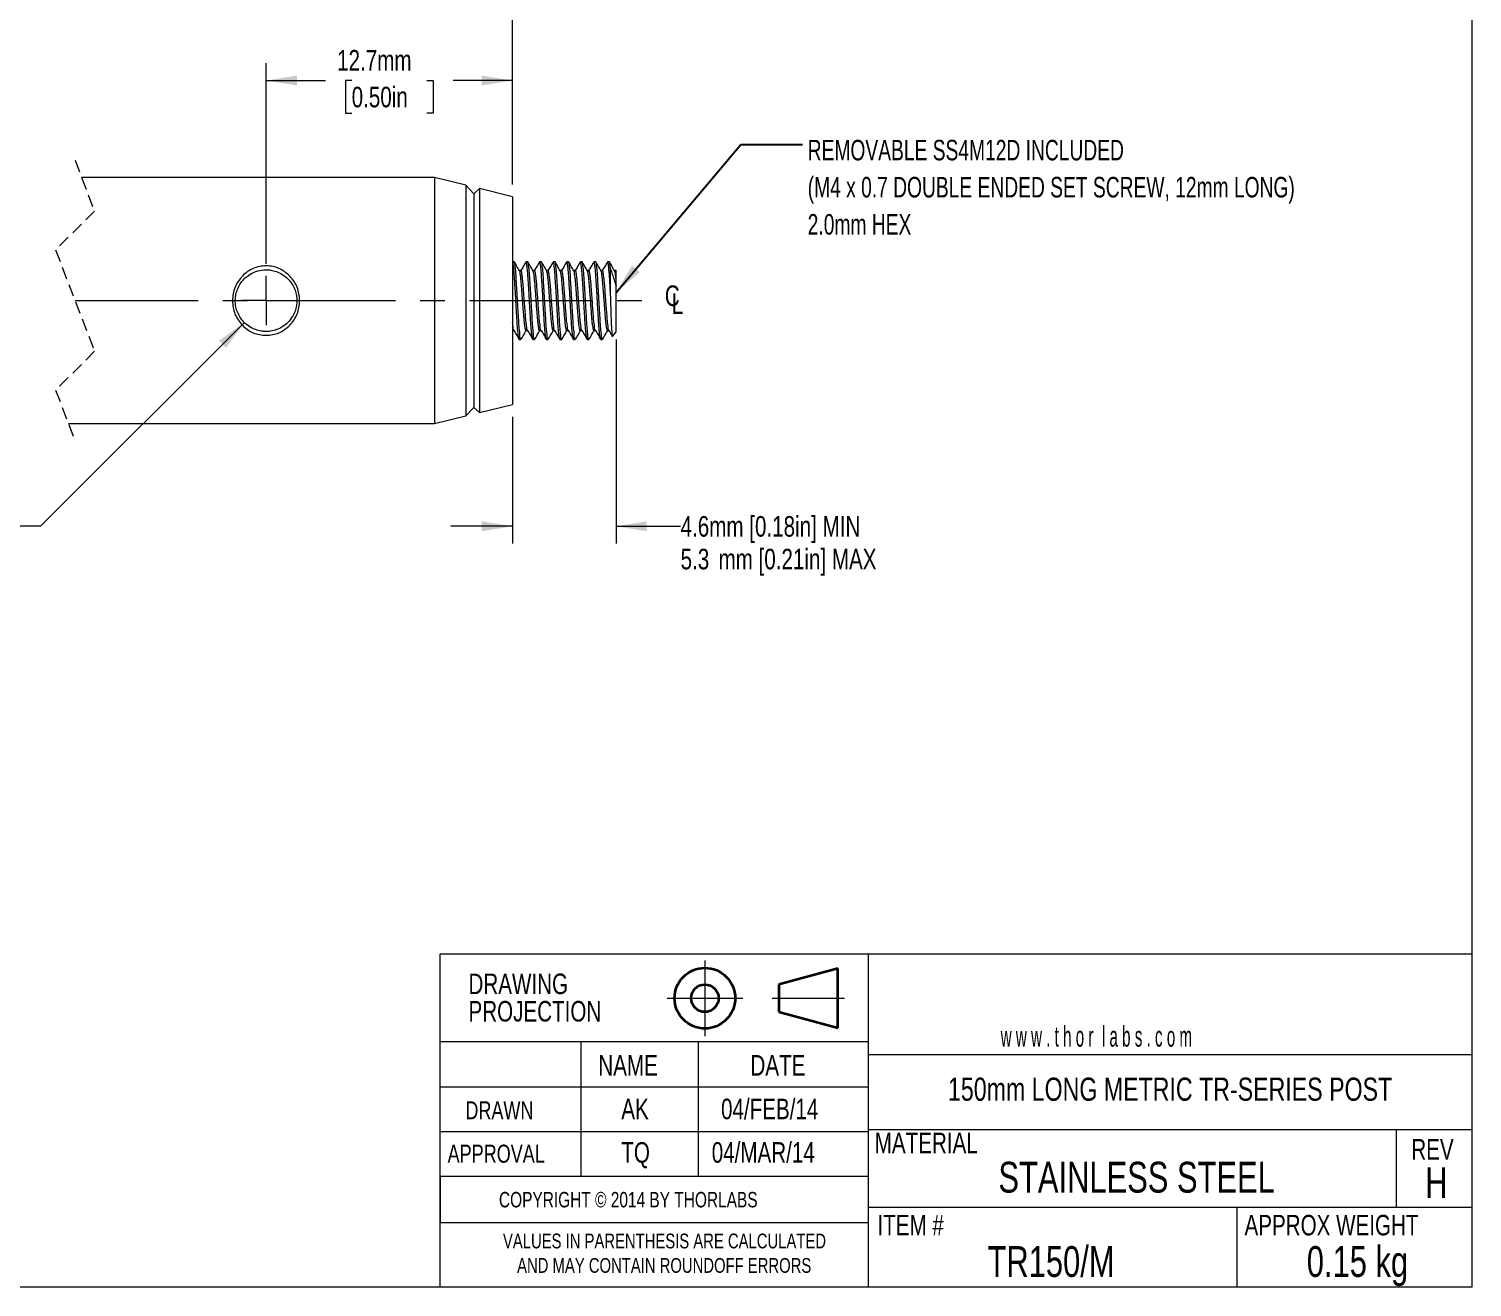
# Model space of a CAD drawing. Header units: millimetres. Extents: x 2 to 278, y 1 to 215.
# Drawn here: x 129.2 to 278, y 0.9 to 130.6 of the extents above; entities that cross this region are included whole.
import ezdxf

# ---------------------------------------------------------------- set-up
doc = ezdxf.new("R2010")
doc.units = ezdxf.units.MM
doc.header["$PDSIZE"] = -1
doc.linetypes.add('CENTERX2', pattern=[20.32, 12.7, -2.54, 2.54, -2.54])
doc.linetypes.add('HIDDEN', pattern=[1.905, 1.27, -0.635])
doc.styles.add('SLDTEXTSTYLE0', font='TXT', dxfattribs={"width": 0.75})
doc.styles.add('SLDTEXTSTYLE1', font='TXT', dxfattribs={"width": 0.5525})
doc.styles.add('SLDTEXTSTYLE2', font='TXT', dxfattribs={"width": 0.6875})
doc.styles.add('SLDTEXTSTYLE3', font='TXT', dxfattribs={"width": 0.7})
doc.dimstyles.new('SLDDIMSTYLE1', dxfattribs={"dimtxt": 2.116667, "dimasz": 3.175, "dimexe": 0, "dimexo": 0.0625, "dimgap": 0.529167, "dimtad": 0, "dimtih": 1, "dimtoh": 1, "dimdec": 1, "dimlfac": 0.5, "dimrnd": 1e-09, "dimzin": 12, "dimdsep": 46, "dimtxsty": 'SLDTEXTSTYLE0', "dimsah": 1, "dimcen": 0, "dimadec": 0, "dimazin": 3, "dimtfac": 1, "dimtdec": 1, "dimtofl": 0, "dimtmove": 0, "dimatfit": 3, "dimfxl": 1, "dimfrac": 2, "dimtolj": 1, "dimtzin": 12, "dimarcsym": 0})
doc.dimstyles.new('SLDDIMSTYLE2', dxfattribs={"dimtxt": 2.116667, "dimasz": 3.175, "dimexe": 0, "dimexo": 0.0625, "dimgap": 0.529167, "dimtad": 0, "dimtih": 1, "dimtoh": 1, "dimdec": 1, "dimlfac": 0.5, "dimrnd": 1e-09, "dimzin": 12, "dimdsep": 46, "dimtxsty": 'SLDTEXTSTYLE0', "dimsah": 1, "dimcen": 0.09, "dimadec": 0, "dimazin": 3, "dimtfac": 1, "dimtdec": 1, "dimtofl": 0, "dimtmove": 0, "dimatfit": 3, "dimfxl": 1, "dimfrac": 2, "dimtolj": 1, "dimtzin": 12, "dimarcsym": 0})
doc.dimstyles.new('SLDDIMSTYLE3', dxfattribs={"dimtxt": 2.116667, "dimasz": 3.175, "dimexe": 0, "dimexo": 0.0625, "dimgap": 0.529167, "dimtad": 0, "dimtih": 1, "dimtoh": 1, "dimdec": 1, "dimlfac": 0.5, "dimrnd": 1e-09, "dimzin": 4, "dimdsep": 46, "dimtxsty": 'SLDTEXTSTYLE0', "dimsah": 1, "dimcen": 0.09, "dimadec": 0, "dimazin": 1, "dimtfac": 1, "dimtdec": 1, "dimtofl": 0, "dimtmove": 0, "dimatfit": 3, "dimfxl": 1, "dimfrac": 2, "dimtolj": 1, "dimtzin": 12, "dimarcsym": 0})
doc.dimstyles.new('SLDDIMSTYLE4', dxfattribs={"dimtxt": 2.116667, "dimasz": 3.175, "dimexe": 0, "dimexo": 0.0625, "dimgap": 0.529167, "dimtad": 0, "dimtih": 1, "dimtoh": 1, "dimdec": 1, "dimlfac": 0.5, "dimrnd": 1e-09, "dimzin": 12, "dimdsep": 46, "dimtxsty": 'SLDTEXTSTYLE0', "dimsah": 1, "dimcen": 0.09, "dimadec": 0, "dimazin": 3, "dimtfac": 1, "dimtdec": 1, "dimtmove": 0, "dimatfit": 0, "dimfxl": 1, "dimfrac": 2, "dimtolj": 1, "dimtzin": 12, "dimarcsym": 0})
doc.dimstyles.new('SLDDIMSTYLE5', dxfattribs={"dimtxt": 0.18, "dimasz": 3.175, "dimexe": 0, "dimexo": 0.0625, "dimgap": 0, "dimtad": 0, "dimtih": 1, "dimtoh": 1, "dimdec": 0, "dimrnd": 1e-09, "dimzin": 0, "dimdsep": 46, "dimtxsty": 'Standard', "dimsah": 1, "dimcen": 0.09, "dimadec": 0, "dimazin": 0, "dimtfac": 3.175, "dimtdec": 0, "dimtofl": 0, "dimtmove": 0, "dimatfit": 3, "dimfxl": 1, "dimfrac": 2, "dimtolj": 1, "dimtzin": 0, "dimarcsym": 0})

# ---------------------------------------------------------------- blocks, each defined once
blk = doc.blocks.new('Third Angle Projection Block')
at = {"color": 7, "linetype": 'CENTERX2', "lineweight": 18}
for p, q in [((101.48, 23.81), (101.48, 14.07)), ((96.6, 18.94), (106.35, 18.94)), ((110.14, 18.94), (119.45, 18.94))]:
    blk.add_line(p, q, dxfattribs=at)
at = {"color": 7, "linetype": 'Continuous', "lineweight": 35}
for p, q in [((118.62, 22.75), (111, 20.71)), ((118.62, 15.13), (118.62, 22.75)), ((111, 20.71), (111, 17.17)), ((111, 17.17), (118.62, 15.13))]:
    blk.add_line(p, q, dxfattribs=at)
for radius in [3.9, 1.77]:
    blk.add_circle((101.48, 18.94), radius, dxfattribs=at)
at = {"color": 7, "linetype": 'Continuous', "lineweight": 0}
blk.add_point((101.48, 18.94), dxfattribs=at)
blk = doc.blocks.new('SW_SYMBOL_MOD_CL')
at = {"color": 0, "linetype": 'Continuous', "lineweight": 0, "char_height": 783, "attachment_point": 5, "style": 'SLDTEXTSTYLE0'}
for s, insert in [('C', (400, 600)), ('L', (600, 300))]:
    blk.add_mtext(s, dxfattribs=dict(at, insert=insert))
blk = doc.blocks.new('_D_2')
at = {"color": 8, "linetype": 'Continuous', "lineweight": 0}
for p, q in [((153.69, 106.36), (153.69, 127.01)), ((179.09, 114.52), (179.09, 127.01)), ((153.69, 125.23), (159.8, 125.23)), ((162.51, 125.23), (161.87, 125.23)), ((161.87, 125.23), (161.87, 121.86)), ((170.27, 125.23), (170.91, 125.23)), ((170.91, 125.23), (170.91, 121.86)), ((179.09, 125.23), (172.98, 125.23)), ((161.87, 121.86), (162.51, 121.86)), ((170.91, 121.86), (170.27, 121.86))]:
    blk.add_line(p, q, dxfattribs=at)
at = {"color": 8, "linetype": 'Continuous', "lineweight": 18}
for points in [[(153.69, 125.23), (156.87, 124.72), (156.87, 125.74)], [(179.09, 125.23), (175.92, 125.74), (175.92, 124.72)]]:
    blk.add_solid(points, dxfattribs=at)
at = {"color": 8, "linetype": 'Continuous', "lineweight": 18, "char_height": 2.117, "attachment_point": 1, "style": 'SLDTEXTSTYLE0'}
for s, insert in [('12.7mm', (161.01, 128.38)), ('0.50in', (162.51, 124.59))]:
    blk.add_mtext(s, dxfattribs=dict(at, insert=insert))
blk = doc.blocks.new('_D_3')
at = {"color": 8, "linetype": 'Continuous', "lineweight": 0}
for p, q in [((87.68, 115.48), (87.68, 145.01)), ((161.45, 144.64), (160.75, 143.23)), ((162.86, 141.82), (161.45, 144.64)), ((179.09, 114.52), (179.09, 145.01)), ((87.68, 143.23), (126.01, 143.23)), ((129.51, 143.23), (128.86, 143.23)), ((128.86, 143.23), (128.86, 139.86)), ((137.26, 143.23), (137.91, 143.23)), ((137.91, 143.23), (137.91, 139.86)), ((160.75, 143.23), (140.76, 143.23)), ((163.57, 143.23), (162.86, 141.82)), ((179.09, 143.23), (163.57, 143.23)), ((128.86, 139.86), (129.51, 139.86)), ((137.91, 139.86), (137.26, 139.86))]:
    blk.add_line(p, q, dxfattribs=at)
at = {"color": 8, "linetype": 'Continuous', "lineweight": 18}
for points in [[(87.68, 143.23), (90.86, 142.72), (90.86, 143.74)], [(179.09, 143.23), (175.92, 143.74), (175.92, 142.72)]]:
    blk.add_solid(points, dxfattribs=at)
at = {"color": 8, "linetype": 'Continuous', "lineweight": 18, "char_height": 2.117, "attachment_point": 1, "style": 'SLDTEXTSTYLE0'}
for s, insert in [('150.0mm', (127.22, 146.38)), ('5.91in', (129.51, 142.59))]:
    blk.add_mtext(s, dxfattribs=dict(at, insert=insert))
blk = doc.blocks.new('_D_4')
at = {"color": 8, "linetype": 'Continuous', "lineweight": 0}
for p, q in [((151.45, 100.31), (130.44, 79.3)), ((130.44, 79.3), (126.63, 79.3))]:
    blk.add_line(p, q, dxfattribs=at)
at = {"color": 8, "linetype": 'Continuous', "lineweight": 18}
blk.add_solid([(151.45, 100.31), (148.84, 98.42), (149.56, 97.7)], dxfattribs=at)
at = {"color": 8, "linetype": 'Continuous', "lineweight": 18, "attachment_point": 1}
for s, insert, char_height, style in [('%%c', (85.07, 80.26), 2.117, 'SLDTEXTSTYLE0'), ('mm [', (92.17, 80.26), 2.117, 'SLDTEXTSTYLE2'), ('%%c', (99.23, 80.26), 2.117, 'SLDTEXTSTYLE0'), ('0.13in] THRU HOLE', (102.43, 80.26), 2.1167, 'SLDTEXTSTYLE0'), ('3.2', (88.26, 80.26), 2.117, 'SLDTEXTSTYLE0'), ('FOR 2mm BALL DRIVER OR HEX KEY', (79.4, 76.9), 2.1167, 'SLDTEXTSTYLE3'), ('TO PROVIDE EXTRA TORQUE WHEN', (80.12, 73.54), 2.1167, 'SLDTEXTSTYLE0'), ('TIGHTENING/REMOVING MOUNTS', (81.34, 70.17), 2.1167, 'SLDTEXTSTYLE0')]:
    blk.add_mtext(s, dxfattribs=dict(at, insert=insert, char_height=char_height, style=style))
blk = doc.blocks.new('_D_5')
at = {"color": 8, "linetype": 'Continuous', "lineweight": 0}
for p, q in [((189.76, 98.53), (189.76, 77.52)), ((179.09, 90.59), (179.09, 77.52)), ((179.09, 79.3), (172.74, 79.3)), ((189.76, 79.3), (196.41, 79.3))]:
    blk.add_line(p, q, dxfattribs=at)
at = {"color": 8, "linetype": 'Continuous', "lineweight": 18}
for points in [[(179.09, 79.3), (175.92, 79.81), (175.92, 78.79)], [(189.76, 79.3), (192.93, 78.79), (192.93, 79.81)]]:
    blk.add_solid(points, dxfattribs=at)
at = {"color": 8, "linetype": 'Continuous', "lineweight": 18, "attachment_point": 1, "style": 'SLDTEXTSTYLE0'}
for s, insert, char_height in [('4.6mm [0.18in] MIN', (196.41, 80.35), 2.1167), ('5.3', (196.41, 76.98), 2.117), ('mm [0.21in] MAX', (200.32, 76.98), 2.1167)]:
    blk.add_mtext(s, dxfattribs=dict(at, insert=insert, char_height=char_height))
blk = doc.blocks.new('SW_CENTERMARKSYMBOL_1')
at = {"color": 0, "linetype": 'Continuous', "lineweight": 18}
for q in [(0, 2.54), (-2.54, 0), (0, -2.54), (2.54, 0)]:
    blk.add_line((0, 0), q, dxfattribs=at)

msp = doc.modelspace()

# ---------------------------------------------------------------- linework, layer by layer
at = {"color": 7, "linetype": 'Continuous', "lineweight": 18}
for p, q in [((277.99, 0.9), (277.99, 214.65)), ((171.06, 115.23), (134.68, 115.23)), ((174.26, 114.44), (171.06, 115.23)), ((171.06, 115.23), (171.06, 89.88)), ((175.09, 113.55), (174.26, 114.44)), ((174.26, 114.44), (174.26, 90.67)), ((175.67, 114.09), (175.09, 113.55)), ((175.09, 113.55), (175.09, 91.55)), ((179.09, 113.25), (175.67, 114.09)), ((175.67, 114.09), (175.67, 91.01)), ((179.09, 113.25), (179.09, 91.86)), ((179.08, 106.55), (179.06, 106.51)), ((179.26, 106.55), (179.09, 106.55)), ((179.96, 105.64), (179.8, 105.64)), ((180.48, 106.55), (180.46, 106.51)), ((180.66, 106.55), (180.48, 106.55)), ((181.36, 105.64), (181.2, 105.64)), ((181.88, 106.55), (181.86, 106.51)), ((182.06, 106.55), (181.88, 106.55)), ((182.76, 105.64), (182.6, 105.64)), ((183.28, 106.55), (183.26, 106.51)), ((183.46, 106.55), (183.28, 106.55)), ((184.16, 105.64), (184, 105.64)), ((184.68, 106.55), (184.66, 106.51)), ((184.86, 106.55), (184.68, 106.55)), ((185.56, 105.64), (185.4, 105.64)), ((186.08, 106.55), (186.06, 106.51)), ((186.26, 106.55), (186.08, 106.55)), ((186.96, 105.64), (186.8, 105.64)), ((187.48, 106.55), (187.46, 106.51)), ((187.66, 106.55), (187.48, 106.55)), ((188.36, 105.64), (188.2, 105.64)), ((188.88, 106.55), (188.86, 106.51)), ((189.06, 106.55), (188.88, 106.55)), ((189.2, 103.16), (189.2, 105.8)), ((189.76, 105.64), (189.6, 105.64)), ((189.76, 104.76), (189.76, 105.64)), ((189.76, 104.09), (189.76, 104.76)), ((189.76, 99.35), (189.76, 104.09)), ((179.08, 99.46), (179.25, 99.46)), ((179.78, 98.55), (179.96, 98.55)), ((180.48, 99.46), (180.65, 99.46)), ((181.18, 98.55), (181.36, 98.55)), ((181.88, 99.46), (182.05, 99.46)), ((182.58, 98.55), (182.76, 98.55)), ((183.28, 99.46), (183.45, 99.46)), ((183.98, 98.55), (184.16, 98.55)), ((184.68, 99.46), (184.85, 99.46)), ((185.38, 98.55), (185.56, 98.55)), ((186.08, 99.46), (186.25, 99.46)), ((186.78, 98.55), (186.96, 98.55)), ((187.48, 99.46), (187.65, 99.46)), ((188.18, 98.55), (188.36, 98.55)), ((188.88, 99.46), (189.05, 99.46)), ((189.43, 98.89), (189.76, 99.35)), ((174.26, 90.67), (175.09, 91.55)), ((175.09, 91.55), (175.67, 91.01)), ((175.67, 91.01), (179.09, 91.86)), ((133.32, 89.88), (171.06, 89.88)), ((171.06, 89.88), (174.26, 90.67)), ((277.99, 35.24), (277.99, 50.03)), ((171.63, 7.56), (171.63, 35.24)), ((171.63, 35.24), (215.74, 35.24)), ((215.74, 35.24), (215.74, 0.9)), ((215.74, 35.24), (277.99, 35.24)), ((171.63, 12.3), (171.63, 26.17)), ((171.63, 0.9), (171.63, 26.17)), ((215.74, 26.17), (171.63, 26.17)), ((186.13, 26.17), (186.13, 12.3)), ((198.21, 26.17), (198.21, 12.3)), ((215.74, 24.89), (277.99, 24.89)), ((215.74, 21.49), (171.63, 21.49)), ((215.74, 16.92), (171.63, 16.92)), ((215.74, 17.16), (277.99, 17.16)), ((270.17, 17.16), (270.17, 9.14)), ((215.74, 12.3), (171.63, 12.3)), ((171.63, 12.3), (171.63, 7.56)), ((215.74, 9.14), (277.99, 9.14)), ((253.75, 9.14), (253.75, 0.9)), ((171.63, 7.56), (215.74, 7.56)), ((277.99, 0.9), (1.58, 0.9))]:
    msp.add_line(p, q, dxfattribs=at)
at = {"color": 7, "linetype": 'HIDDEN', "lineweight": 18}
for p, q in [((134, 117.01), (136, 111.78)), ((136, 111.78), (132, 107.78)), ((132, 107.78), (136, 97.33)), ((136, 97.33), (132, 93.33)), ((132, 93.33), (134, 88.1))]:
    msp.add_line(p, q, dxfattribs=at)
at = {"color": 8, "linetype": 'CENTERX2', "lineweight": 18}
msp.add_line((134, 102.55), (193.43, 102.55), dxfattribs=at)
at = {"color": 7, "linetype": 'Continuous', "lineweight": 18}
for points, knots in [([(157.08, 103.26), (157.11, 103.03), (157.17, 102.55), (157.1, 101.85), (156.91, 101.17), (156.59, 100.56), (156.15, 100.01), (155.62, 99.55), (155.02, 99.22), (154.37, 99.02), (153.69, 98.96), (153.01, 99.02), (152.36, 99.22), (151.76, 99.55), (151.23, 100.01), (150.79, 100.56), (150.46, 101.17), (150.27, 101.85), (150.21, 102.55), (150.27, 103.26), (150.47, 103.93), (150.79, 104.55), (151.23, 105.09), (151.76, 105.55), (152.36, 105.89), (153.01, 106.08), (153.69, 106.15), (154.37, 106.09), (155.02, 105.89), (155.62, 105.55), (156.15, 105.09), (156.59, 104.55), (156.92, 103.93), (157.03, 103.49), (157.08, 103.26)], [0, 0, 0, 0, 0.032305, 0.064685, 0.095764, 0.126709, 0.158732, 0.190655, 0.220982, 0.251082, 0.28229, 0.313482, 0.343599, 0.373982, 0.406, 0.437987, 0.468913, 0.499997, 0.532408, 0.564754, 0.595796, 0.626706, 0.658706, 0.690672, 0.721038, 0.751167, 0.782389, 0.81354, 0.843634, 0.874016, 0.906057, 0.93807, 0.968978, 1, 1, 1, 1]), ([(156.82, 102.04), (156.84, 102.21), (156.88, 102.55), (156.83, 103.09), (156.69, 103.66), (156.4, 104.26), (155.95, 104.82), (155.39, 105.27), (154.77, 105.56), (154.29, 105.68), (153.98, 105.72), (153.83, 105.73), (153.7, 105.73), (153.57, 105.73), (153.21, 105.71), (152.68, 105.59), (151.99, 105.27), (151.43, 104.82), (150.98, 104.26), (150.69, 103.66), (150.55, 103.09), (150.5, 102.55), (150.54, 102.02), (150.69, 101.45), (150.98, 100.85), (151.43, 100.28), (151.99, 99.84), (152.6, 99.55), (153.16, 99.41), (153.69, 99.36), (154.22, 99.41), (154.78, 99.55), (155.39, 99.84), (155.95, 100.28), (156.4, 100.85), (156.69, 101.44), (156.78, 101.85), (156.82, 102.04)], [0, 0, 0, 0, 0.02569, 0.0514, 0.080794, 0.113868, 0.150617, 0.188029, 0.221333, 0.253738, 0.261383, 0.268671, 0.275604, 0.281516, 0.287669, 0.329866, 0.363166, 0.400557, 0.437373, 0.470479, 0.499873, 0.52555, 0.551271, 0.580698, 0.613825, 0.650648, 0.688049, 0.721359, 0.750571, 0.775682, 0.800735, 0.829902, 0.863178, 0.900557, 0.937429, 0.970579, 1, 1, 1, 1]), ([(179.78, 98.55), (179.77, 98.56), (179.74, 98.6), (179.73, 98.71), (179.68, 98.92), (179.65, 99.27), (179.6, 99.77), (179.56, 100.36), (179.53, 100.91), (179.5, 101.44), (179.47, 101.95), (179.43, 102.58), (179.4, 103.2), (179.37, 103.72), (179.34, 104.11), (179.32, 104.44), (179.3, 104.77), (179.28, 105.08), (179.26, 105.4), (179.23, 105.7), (179.2, 106), (179.16, 106.25), (179.15, 106.44), (179.1, 106.53), (179.08, 106.55)], [0, 0, 0, 0, 0.005468, 0.018546, 0.039271, 0.086319, 0.149728, 0.224597, 0.307811, 0.356095, 0.420148, 0.500056, 0.589281, 0.653042, 0.692301, 0.734963, 0.775516, 0.818461, 0.850385, 0.894374, 0.931404, 0.960842, 0.991013, 1, 1, 1, 1]), ([(179.96, 98.58), (179.94, 98.6), (179.84, 98.7), (179.87, 99.12), (179.76, 99.73), (179.73, 100.59), (179.66, 101.6), (179.6, 102.72), (179.53, 103.86), (179.47, 104.85), (179.41, 105.78), (179.35, 106.09), (179.3, 106.61), (179.26, 106.54), (179.26, 106.53)], [0, 0, 0, 0, 0.007372, 0.054716, 0.138147, 0.246672, 0.374129, 0.515976, 0.66628, 0.795935, 0.902878, 0.970068, 0.997567, 1, 1, 1, 1]), ([(179.81, 105.62), (179.72, 105.77), (179.54, 106.08), (179.37, 106.38), (179.28, 106.54)], [0, 0, 0, 0, 0.499749, 1, 1, 1, 1]), ([(180.48, 99.48), (180.48, 99.48), (180.42, 99.46), (180.42, 99.71), (180.34, 99.93), (180.31, 100.38), (180.26, 100.88), (180.21, 101.48), (180.16, 102.14), (180.11, 102.82), (180.06, 103.49), (180.02, 104.1), (179.97, 104.63), (179.94, 105.08), (179.85, 105.37), (179.87, 105.59), (179.81, 105.61), (179.81, 105.61)], [0, 0, 0, 0, 0.003263, 0.027351, 0.075397, 0.144872, 0.229826, 0.325866, 0.434088, 0.547488, 0.657493, 0.756358, 0.843642, 0.916985, 0.969931, 0.999085, 1, 1, 1, 1]), ([(180.46, 106.53), (180.37, 106.38), (180.2, 106.08), (180.03, 105.79), (179.95, 105.64)], [0, 0, 0, 0, 0.513674, 1, 1, 1, 1]), ([(180.63, 99.51), (180.63, 99.51), (180.54, 99.58), (180.57, 99.91), (180.46, 100.36), (180.43, 101.04), (180.36, 101.81), (180.3, 102.66), (180.24, 103.49), (180.18, 104.26), (180.13, 104.85), (180.05, 105.34), (180.03, 105.5), (179.97, 105.66), (179.96, 105.64), (179.96, 105.64)], [0, 0, 0, 0, 0.003242, 0.051158, 0.13505, 0.243985, 0.371869, 0.51419, 0.654306, 0.776984, 0.880942, 0.956436, 0.987873, 0.99992, 1, 1, 1, 1]), ([(181.18, 98.55), (181.17, 98.56), (181.14, 98.6), (181.13, 98.71), (181.08, 98.92), (181.05, 99.27), (181, 99.77), (180.96, 100.36), (180.93, 100.91), (180.9, 101.44), (180.87, 101.95), (180.83, 102.58), (180.8, 103.2), (180.77, 103.72), (180.74, 104.11), (180.72, 104.44), (180.7, 104.77), (180.68, 105.08), (180.66, 105.4), (180.63, 105.7), (180.6, 106), (180.56, 106.25), (180.55, 106.44), (180.5, 106.53), (180.48, 106.55)], [0, 0, 0, 0, 0.005466, 0.018545, 0.039271, 0.086318, 0.149727, 0.224596, 0.307811, 0.356094, 0.420147, 0.500055, 0.589281, 0.653042, 0.6923, 0.734963, 0.775515, 0.818461, 0.850385, 0.894373, 0.931404, 0.960842, 0.991013, 1, 1, 1, 1]), ([(181.36, 98.58), (181.34, 98.6), (181.24, 98.7), (181.27, 99.12), (181.16, 99.73), (181.13, 100.59), (181.06, 101.6), (181, 102.72), (180.93, 103.86), (180.87, 104.85), (180.81, 105.78), (180.75, 106.09), (180.7, 106.61), (180.66, 106.54), (180.66, 106.53)], [0, 0, 0, 0, 0.007372, 0.054716, 0.138147, 0.246672, 0.37413, 0.515977, 0.666281, 0.795935, 0.902878, 0.970068, 0.997567, 1, 1, 1, 1]), ([(181.21, 105.62), (181.12, 105.77), (180.94, 106.08), (180.77, 106.38), (180.68, 106.54)], [0, 0, 0, 0, 0.499752, 1, 1, 1, 1]), ([(181.88, 99.48), (181.87, 99.48), (181.81, 99.51), (181.81, 99.74), (181.73, 100.03), (181.7, 100.48), (181.65, 101.01), (181.6, 101.62), (181.55, 102.29), (181.5, 102.97), (181.45, 103.63), (181.41, 104.22), (181.36, 104.74), (181.31, 105.15), (181.27, 105.44), (181.22, 105.57), (181.21, 105.61)], [0, 0, 0, 0, 0.005561, 0.034973, 0.088189, 0.161777, 0.249255, 0.34836, 0.45856, 0.572079, 0.680338, 0.776367, 0.861308, 0.930686, 0.978569, 1, 1, 1, 1]), ([(181.86, 106.53), (181.77, 106.38), (181.6, 106.08), (181.43, 105.79), (181.35, 105.64)], [0, 0, 0, 0, 0.513665, 1, 1, 1, 1]), ([(182.03, 99.51), (182.03, 99.51), (181.94, 99.58), (181.97, 99.91), (181.86, 100.36), (181.83, 101.04), (181.76, 101.82), (181.7, 102.66), (181.64, 103.5), (181.58, 104.25), (181.53, 104.87), (181.46, 105.3), (181.43, 105.55), (181.37, 105.62), (181.36, 105.64)], [0, 0, 0, 0, 0.003243, 0.051166, 0.135069, 0.24402, 0.371922, 0.514263, 0.6544, 0.777095, 0.881067, 0.956573, 0.988014, 1, 1, 1, 1]), ([(182.58, 98.55), (182.57, 98.56), (182.54, 98.6), (182.53, 98.71), (182.48, 98.92), (182.45, 99.27), (182.4, 99.77), (182.36, 100.36), (182.33, 100.91), (182.3, 101.44), (182.27, 101.95), (182.23, 102.58), (182.2, 103.2), (182.17, 103.72), (182.14, 104.11), (182.12, 104.44), (182.1, 104.77), (182.08, 105.08), (182.06, 105.4), (182.03, 105.7), (182, 106), (181.96, 106.25), (181.95, 106.44), (181.9, 106.53), (181.88, 106.55)], [0, 0, 0, 0, 0.005468, 0.018546, 0.039271, 0.086319, 0.149728, 0.224596, 0.307811, 0.356094, 0.420147, 0.500056, 0.589281, 0.653041, 0.6923, 0.734962, 0.775515, 0.81846, 0.850384, 0.894373, 0.931403, 0.960841, 0.991012, 1, 1, 1, 1]), ([(182.76, 98.58), (182.74, 98.6), (182.64, 98.7), (182.67, 99.12), (182.56, 99.73), (182.53, 100.59), (182.46, 101.6), (182.4, 102.72), (182.33, 103.86), (182.27, 104.85), (182.21, 105.78), (182.15, 106.09), (182.1, 106.61), (182.06, 106.54), (182.06, 106.53)], [0, 0, 0, 0, 0.007373, 0.054717, 0.138148, 0.246673, 0.37413, 0.515977, 0.666281, 0.795935, 0.902878, 0.970068, 0.997567, 1, 1, 1, 1]), ([(182.61, 105.62), (182.52, 105.77), (182.34, 106.08), (182.17, 106.38), (182.08, 106.54)], [0, 0, 0, 0, 0.499749, 1, 1, 1, 1]), ([(183.26, 106.53), (183.17, 106.38), (183, 106.08), (182.83, 105.79), (182.75, 105.64)], [0, 0, 0, 0, 0.513671, 1, 1, 1, 1]), ([(183.43, 99.51), (183.43, 99.51), (183.34, 99.58), (183.37, 99.91), (183.26, 100.36), (183.23, 101.04), (183.16, 101.81), (183.1, 102.66), (183.04, 103.49), (182.98, 104.26), (182.93, 104.85), (182.85, 105.34), (182.83, 105.5), (182.77, 105.66), (182.76, 105.64), (182.76, 105.64)], [0, 0, 0, 0, 0.00324, 0.051158, 0.135051, 0.24399, 0.371878, 0.514202, 0.654322, 0.777004, 0.880964, 0.956461, 0.987899, 0.999946, 1, 1, 1, 1]), ([(183.98, 98.55), (183.97, 98.56), (183.94, 98.6), (183.93, 98.71), (183.88, 98.92), (183.85, 99.27), (183.8, 99.77), (183.76, 100.36), (183.73, 100.91), (183.7, 101.44), (183.67, 101.95), (183.63, 102.58), (183.6, 103.2), (183.57, 103.72), (183.54, 104.11), (183.52, 104.44), (183.5, 104.77), (183.48, 105.08), (183.46, 105.4), (183.43, 105.7), (183.4, 106), (183.36, 106.25), (183.35, 106.44), (183.3, 106.53), (183.28, 106.55)], [0, 0, 0, 0, 0.0054664, 0.0185451, 0.0392707, 0.086318, 0.1497272, 0.2245958, 0.3078105, 0.356094, 0.4201472, 0.5000555, 0.5892805, 0.6530416, 0.6923005, 0.7349626, 0.7755153, 0.8184607, 0.8503846, 0.8943733, 0.9314037, 0.9608416, 0.9910129, 1, 1, 1, 1]), ([(184.16, 98.58), (184.14, 98.6), (184.04, 98.7), (184.07, 99.12), (183.96, 99.73), (183.93, 100.59), (183.86, 101.6), (183.8, 102.72), (183.73, 103.86), (183.67, 104.85), (183.61, 105.78), (183.55, 106.09), (183.5, 106.61), (183.46, 106.54), (183.46, 106.53)], [0, 0, 0, 0, 0.007372, 0.054716, 0.138147, 0.246672, 0.37413, 0.515977, 0.666281, 0.795935, 0.902878, 0.970068, 0.997567, 1, 1, 1, 1]), ([(184.01, 105.62), (183.92, 105.77), (183.74, 106.08), (183.57, 106.38), (183.48, 106.54)], [0, 0, 0, 0, 0.499752, 1, 1, 1, 1]), ([(184.66, 106.53), (184.57, 106.38), (184.4, 106.08), (184.23, 105.79), (184.15, 105.64)], [0, 0, 0, 0, 0.5136667, 1, 1, 1, 1]), ([(184.83, 99.51), (184.83, 99.51), (184.74, 99.58), (184.77, 99.91), (184.66, 100.36), (184.63, 101.04), (184.56, 101.81), (184.5, 102.66), (184.44, 103.49), (184.38, 104.26), (184.33, 104.85), (184.25, 105.34), (184.23, 105.5), (184.17, 105.66), (184.16, 105.64), (184.16, 105.64)], [0, 0, 0, 0, 0.003242, 0.051159, 0.135053, 0.243991, 0.371878, 0.514202, 0.654321, 0.777002, 0.880962, 0.956458, 0.987896, 0.999944, 1, 1, 1, 1]), ([(185.38, 98.55), (185.37, 98.56), (185.34, 98.6), (185.33, 98.71), (185.28, 98.92), (185.25, 99.27), (185.2, 99.77), (185.16, 100.36), (185.13, 100.91), (185.1, 101.44), (185.07, 101.95), (185.03, 102.58), (185, 103.2), (184.97, 103.72), (184.94, 104.11), (184.92, 104.44), (184.9, 104.77), (184.88, 105.08), (184.86, 105.4), (184.83, 105.7), (184.8, 106), (184.76, 106.25), (184.75, 106.44), (184.7, 106.53), (184.68, 106.55)], [0, 0, 0, 0, 0.005466, 0.018545, 0.039271, 0.086318, 0.149727, 0.224596, 0.30781, 0.356094, 0.420147, 0.500055, 0.58928, 0.653041, 0.6923, 0.734962, 0.775515, 0.81846, 0.850384, 0.894373, 0.931403, 0.960841, 0.991012, 1, 1, 1, 1]), ([(185.56, 98.58), (185.54, 98.6), (185.44, 98.7), (185.47, 99.12), (185.36, 99.73), (185.33, 100.59), (185.26, 101.6), (185.2, 102.72), (185.13, 103.86), (185.07, 104.85), (185.01, 105.78), (184.95, 106.09), (184.9, 106.61), (184.86, 106.54), (184.86, 106.53)], [0, 0, 0, 0, 0.007373, 0.054717, 0.138149, 0.246673, 0.37413, 0.515977, 0.666281, 0.795935, 0.902878, 0.970068, 0.997567, 1, 1, 1, 1]), ([(185.41, 105.62), (185.32, 105.77), (185.14, 106.08), (184.97, 106.38), (184.88, 106.54)], [0, 0, 0, 0, 0.499756, 1, 1, 1, 1]), ([(186.06, 106.53), (185.97, 106.38), (185.8, 106.08), (185.63, 105.79), (185.55, 105.64)], [0, 0, 0, 0, 0.513665, 1, 1, 1, 1]), ([(186.23, 99.51), (186.23, 99.51), (186.14, 99.58), (186.17, 99.91), (186.06, 100.36), (186.03, 101.04), (185.96, 101.82), (185.9, 102.66), (185.84, 103.5), (185.78, 104.25), (185.73, 104.87), (185.66, 105.3), (185.63, 105.55), (185.57, 105.62), (185.56, 105.64)], [0, 0, 0, 0, 0.003243, 0.051165, 0.135068, 0.24402, 0.371921, 0.514262, 0.654398, 0.777093, 0.881065, 0.95657, 0.988012, 1, 1, 1, 1]), ([(186.78, 98.55), (186.77, 98.56), (186.74, 98.6), (186.73, 98.71), (186.68, 98.92), (186.65, 99.27), (186.6, 99.77), (186.56, 100.36), (186.53, 100.91), (186.5, 101.44), (186.47, 101.95), (186.43, 102.58), (186.4, 103.2), (186.37, 103.72), (186.34, 104.11), (186.32, 104.44), (186.3, 104.77), (186.28, 105.08), (186.26, 105.4), (186.23, 105.7), (186.2, 106), (186.16, 106.25), (186.15, 106.44), (186.1, 106.53), (186.08, 106.55)], [0, 0, 0, 0, 0.005466, 0.018545, 0.039271, 0.086318, 0.149727, 0.224596, 0.307811, 0.356094, 0.420147, 0.500056, 0.589281, 0.653042, 0.692301, 0.734963, 0.775515, 0.818461, 0.850385, 0.894374, 0.931404, 0.960842, 0.991013, 1, 1, 1, 1]), ([(186.96, 98.58), (186.94, 98.6), (186.84, 98.7), (186.87, 99.12), (186.76, 99.73), (186.73, 100.59), (186.66, 101.6), (186.6, 102.72), (186.53, 103.86), (186.47, 104.85), (186.41, 105.78), (186.35, 106.09), (186.3, 106.61), (186.26, 106.54), (186.26, 106.53)], [0, 0, 0, 0, 0.007372, 0.054716, 0.138148, 0.246672, 0.37413, 0.515977, 0.666281, 0.795936, 0.902878, 0.970069, 0.997568, 1, 1, 1, 1]), ([(186.81, 105.62), (186.72, 105.77), (186.54, 106.08), (186.37, 106.38), (186.28, 106.54)], [0, 0, 0, 0, 0.499749, 1, 1, 1, 1]), ([(187.48, 99.48), (187.47, 99.48), (187.41, 99.49), (187.42, 99.72), (187.34, 99.98), (187.3, 100.43), (187.25, 100.95), (187.21, 101.55), (187.16, 102.21), (187.11, 102.9), (187.06, 103.56), (187.01, 104.16), (186.97, 104.69), (186.92, 105.11), (186.88, 105.42), (186.83, 105.57), (186.81, 105.62)], [0, 0, 0, 0, 0.004169, 0.03081, 0.081347, 0.152802, 0.238961, 0.336382, 0.445525, 0.558947, 0.668064, 0.765444, 0.851569, 0.922968, 0.973434, 1, 1, 1, 1]), ([(187.46, 106.53), (187.37, 106.38), (187.2, 106.08), (187.03, 105.79), (186.95, 105.64)], [0, 0, 0, 0, 0.513674, 1, 1, 1, 1]), ([(187.63, 99.51), (187.63, 99.51), (187.54, 99.58), (187.57, 99.91), (187.46, 100.36), (187.43, 101.04), (187.36, 101.81), (187.3, 102.66), (187.24, 103.49), (187.18, 104.26), (187.13, 104.85), (187.05, 105.34), (187.03, 105.5), (186.97, 105.66), (186.96, 105.64), (186.96, 105.64)], [0, 0, 0, 0, 0.003242, 0.051158, 0.13505, 0.243987, 0.371871, 0.514192, 0.654309, 0.776988, 0.880946, 0.95644, 0.987878, 0.999924, 1, 1, 1, 1]), ([(188.18, 98.55), (188.17, 98.56), (188.14, 98.6), (188.13, 98.71), (188.08, 98.92), (188.05, 99.27), (188, 99.77), (187.96, 100.36), (187.93, 100.91), (187.9, 101.44), (187.87, 101.95), (187.83, 102.58), (187.8, 103.2), (187.77, 103.72), (187.74, 104.11), (187.72, 104.44), (187.7, 104.77), (187.68, 105.08), (187.66, 105.4), (187.63, 105.7), (187.6, 106), (187.56, 106.25), (187.55, 106.44), (187.5, 106.53), (187.48, 106.55)], [0, 0, 0, 0, 0.005466, 0.018545, 0.039271, 0.086318, 0.149727, 0.224596, 0.307811, 0.356094, 0.420147, 0.500055, 0.589281, 0.653042, 0.6923, 0.734963, 0.775515, 0.818461, 0.850385, 0.894373, 0.931404, 0.960842, 0.991013, 1, 1, 1, 1]), ([(188.36, 98.58), (188.34, 98.6), (188.24, 98.7), (188.27, 99.12), (188.16, 99.73), (188.13, 100.59), (188.06, 101.6), (188, 102.72), (187.93, 103.86), (187.87, 104.85), (187.81, 105.78), (187.75, 106.09), (187.7, 106.61), (187.66, 106.54), (187.66, 106.53)], [0, 0, 0, 0, 0.007372, 0.054716, 0.138147, 0.246672, 0.374129, 0.515977, 0.666281, 0.795935, 0.902878, 0.970068, 0.997567, 1, 1, 1, 1]), ([(188.21, 105.62), (188.12, 105.77), (187.94, 106.08), (187.77, 106.38), (187.68, 106.54)], [0, 0, 0, 0, 0.499752, 1, 1, 1, 1]), ([(188.86, 106.53), (188.77, 106.38), (188.6, 106.08), (188.43, 105.79), (188.35, 105.64)], [0, 0, 0, 0, 0.513667, 1, 1, 1, 1]), ([(189.03, 99.51), (189.03, 99.51), (188.94, 99.58), (188.97, 99.91), (188.86, 100.36), (188.83, 101.04), (188.76, 101.81), (188.7, 102.66), (188.64, 103.49), (188.58, 104.26), (188.53, 104.85), (188.45, 105.34), (188.43, 105.5), (188.37, 105.66), (188.36, 105.64), (188.36, 105.64)], [0, 0, 0, 0, 0.003242, 0.051161, 0.135057, 0.243999, 0.371889, 0.514218, 0.654342, 0.777026, 0.880989, 0.956488, 0.987927, 0.999975, 1, 1, 1, 1]), ([(189.2, 103.16), (189.18, 103.4), (189.16, 103.85), (189.12, 104.44), (189.1, 104.9), (189.07, 105.26), (189.04, 105.57), (189.02, 105.85), (188.99, 106.1), (188.96, 106.31), (188.95, 106.46), (188.9, 106.54), (188.88, 106.55)], [0, 0, 0, 0, 0.21764, 0.389642, 0.5173962, 0.6228418, 0.7078074, 0.7942785, 0.8666552, 0.9239318, 0.9817677, 1, 1, 1, 1]), ([(189.2, 105.8), (189.18, 105.92), (189.15, 106.1), (189.1, 106.61), (189.06, 106.54), (189.06, 106.53)], [0, 0, 0, 0, 0.691814, 0.974948, 1, 1, 1, 1]), ([(189.61, 105.62), (189.52, 105.77), (189.34, 106.08), (189.17, 106.38), (189.08, 106.54)], [0, 0, 0, 0, 0.499749, 1, 1, 1, 1]), ([(189.2, 105.8), (189.26, 105.63), (189.38, 105.27), (189.56, 104.69), (189.69, 104.29), (189.76, 104.09)], [0, 0, 0, 0, 0.2988585, 0.6398565, 1, 1, 1, 1]), ([(183.28, 99.47), (183.27, 99.48), (183.21, 99.56), (183.19, 99.78), (183.13, 100.12), (183.08, 100.59), (183.04, 101.14), (182.99, 101.77), (182.94, 102.44), (182.89, 103.12), (182.84, 103.77), (182.8, 104.35), (182.75, 104.84), (182.7, 105.23), (182.67, 105.48), (182.62, 105.58), (182.61, 105.61)], [0, 0, 0, 0, 0.010707, 0.0455, 0.1037, 0.18105, 0.270828, 0.373021, 0.484765, 0.597925, 0.704021, 0.797407, 0.879583, 0.944662, 0.987323, 1, 1, 1, 1]), ([(184.68, 99.47), (184.68, 99.47), (184.66, 99.44), (184.61, 99.65), (184.57, 99.81), (184.52, 100.23), (184.47, 100.7), (184.43, 101.28), (184.38, 101.91), (184.33, 102.59), (184.28, 103.27), (184.23, 103.9), (184.19, 104.46), (184.15, 104.94), (184.08, 105.29), (184.07, 105.52), (184.02, 105.59), (184.01, 105.6)], [0, 0, 0, 0, 0.001253, 0.017664, 0.057767, 0.120624, 0.201244, 0.293319, 0.398117, 0.51079, 0.622955, 0.726353, 0.817137, 0.896027, 0.956419, 0.993701, 1, 1, 1, 1]), ([(186.08, 99.48), (186.08, 99.47), (186.03, 99.45), (186.02, 99.69), (185.95, 99.89), (185.91, 100.33), (185.86, 100.82), (185.82, 101.41), (185.77, 102.06), (185.72, 102.74), (185.67, 103.41), (185.62, 104.03), (185.58, 104.57), (185.54, 105.03), (185.46, 105.35), (185.47, 105.56), (185.41, 105.61), (185.41, 105.61)], [0, 0, 0, 0, 0.002713, 0.024133, 0.069502, 0.136793, 0.220359, 0.31498, 0.422113, 0.535358, 0.646181, 0.746635, 0.835058, 0.910359, 0.965874, 0.997776, 1, 1, 1, 1]), ([(188.88, 99.47), (188.87, 99.48), (188.81, 99.54), (188.8, 99.76), (188.73, 100.07), (188.69, 100.53), (188.64, 101.07), (188.6, 101.69), (188.55, 102.36), (188.5, 103.05), (188.45, 103.7), (188.4, 104.28), (188.36, 104.79), (188.3, 105.19), (188.27, 105.46), (188.22, 105.58), (188.21, 105.61)], [0, 0, 0, 0, 0.007636, 0.039672, 0.095359, 0.17085, 0.259468, 0.360149, 0.471198, 0.584646, 0.691945, 0.786703, 0.870384, 0.937738, 0.983117, 1, 1, 1, 1]), ([(189.76, 104.76), (189.75, 104.81), (189.73, 105), (189.69, 105.26), (189.67, 105.5), (189.62, 105.59), (189.61, 105.6)], [0, 0, 0, 0, 0.194009, 0.645499, 0.93331, 1, 1, 1, 1]), ([(189.41, 98.9), (189.4, 98.89), (189.36, 98.77), (189.35, 99.49), (189.31, 99.76), (189.29, 100.38), (189.26, 101.11), (189.23, 102.05), (189.21, 102.81), (189.2, 103.16)], [0, 0, 0, 0, 0.009276, 0.081137, 0.243531, 0.351418, 0.477511, 0.759078, 1, 1, 1, 1]), ([(179.23, 99.51), (179.23, 99.51), (179.14, 99.58), (179.17, 99.89), (179.12, 100.14), (179.09, 100.29)], [0, 0, 0, 0, 0.025083, 0.395775, 1, 1, 1, 1]), ([(179.23, 99.48), (179.32, 99.33), (179.5, 99.03), (179.68, 98.72), (179.76, 98.57)], [0, 0, 0, 0, 0.499751, 1, 1, 1, 1]), ([(179.98, 98.57), (180.07, 98.72), (180.24, 99.02), (180.41, 99.32), (180.5, 99.46)], [0, 0, 0, 0, 0.512574, 1, 1, 1, 1]), ([(180.63, 99.48), (180.72, 99.33), (180.9, 99.03), (181.08, 98.72), (181.16, 98.57)], [0, 0, 0, 0, 0.499751, 1, 1, 1, 1]), ([(181.38, 98.57), (181.47, 98.72), (181.64, 99.02), (181.81, 99.32), (181.9, 99.46)], [0, 0, 0, 0, 0.512566, 1, 1, 1, 1]), ([(182.03, 99.48), (182.12, 99.33), (182.3, 99.03), (182.48, 98.72), (182.56, 98.57)], [0, 0, 0, 0, 0.499751, 1, 1, 1, 1]), ([(182.78, 98.57), (182.87, 98.72), (183.04, 99.02), (183.21, 99.32), (183.3, 99.46)], [0, 0, 0, 0, 0.512572, 1, 1, 1, 1]), ([(183.43, 99.48), (183.52, 99.33), (183.7, 99.03), (183.88, 98.72), (183.96, 98.57)], [0, 0, 0, 0, 0.499751, 1, 1, 1, 1]), ([(184.18, 98.57), (184.27, 98.72), (184.44, 99.02), (184.61, 99.32), (184.7, 99.46)], [0, 0, 0, 0, 0.512574, 1, 1, 1, 1]), ([(184.83, 99.48), (184.92, 99.33), (185.1, 99.03), (185.28, 98.72), (185.36, 98.57)], [0, 0, 0, 0, 0.499751, 1, 1, 1, 1]), ([(185.58, 98.57), (185.67, 98.72), (185.84, 99.02), (186.01, 99.32), (186.1, 99.46)], [0, 0, 0, 0, 0.512574, 1, 1, 1, 1]), ([(186.23, 99.48), (186.32, 99.33), (186.5, 99.03), (186.68, 98.72), (186.76, 98.57)], [0, 0, 0, 0, 0.499751, 1, 1, 1, 1]), ([(186.98, 98.57), (187.07, 98.72), (187.24, 99.02), (187.41, 99.32), (187.5, 99.46)], [0, 0, 0, 0, 0.512573, 1, 1, 1, 1]), ([(187.63, 99.48), (187.72, 99.33), (187.9, 99.03), (188.08, 98.72), (188.16, 98.57)], [0, 0, 0, 0, 0.499751, 1, 1, 1, 1]), ([(188.38, 98.57), (188.47, 98.72), (188.64, 99.03), (188.82, 99.33), (188.91, 99.48)], [0, 0, 0, 0, 0.500244, 1, 1, 1, 1]), ([(189.03, 99.48), (189.12, 99.33), (189.24, 99.13), (189.36, 98.92), (189.39, 98.87)], [0, 0, 0, 0, 0.745322, 1, 1, 1, 1])]:
    msp.add_open_spline(points, degree=3, knots=knots, dxfattribs=at)

# ---------------------------------------------------------------- block references
at = {"color": 8, "linetype": 'Continuous', "lineweight": 0}
msp.add_blockref('SW_CENTERMARKSYMBOL_1', (153.69, 102.55), dxfattribs=at)
at = {"color": 8, "linetype": 'Continuous', "lineweight": 0, "xscale": 0.0027037109, "yscale": 0.0027037109, "zscale": 0.0027037109}
msp.add_blockref('SW_SYMBOL_MOD_CL', (194.47, 101.42), dxfattribs=at)
at = {"color": 7, "linetype": 'Continuous', "xscale": 0.8, "yscale": 0.8, "zscale": 0.8}
msp.add_blockref('Third Angle Projection Block', (117.73, 15.52), dxfattribs=at)

# ---------------------------------------------------------------- texts
at = {"color": 8, "linetype": 'Continuous', "lineweight": 0, "attachment_point": 1, "style": 'SLDTEXTSTYLE3'}
for s, insert, char_height in [('REMOVABLE SS4M12D INCLUDED', (209.51, 119.12), 2.1167), ('(M4 x 0.7 DOUBLE ENDED SET SCREW, 12mm LONG)', (209.51, 115.3), 2.1167), ('2.0mm HEX', (209.51, 111.47), 2.117)]:
    msp.add_mtext(s, dxfattribs=dict(at, insert=insert, char_height=char_height))
at = {"color": 7, "linetype": 'Continuous', "lineweight": 0}
for s, insert, char_height, attachment_point, style in [('DRAWING', (174.55, 33.21), 2.117, 1, 'SLDTEXTSTYLE0'), ('PROJECTION', (174.55, 30.39), 2.117, 1, 'SLDTEXTSTYLE0'), ('w w w . t h o r  l a b s . c o m', (229.4, 27.8), 2.1167, 1, 'SLDTEXTSTYLE1'), ('NAME', (187.93, 24.82), 2.117, 1, 'SLDTEXTSTYLE0'), ('DATE', (203.61, 24.82), 2.117, 1, 'SLDTEXTSTYLE0'), ('150mm LONG METRIC TR-SERIES POST', (246.86, 22.49), 2.3813, 2, 'SLDTEXTSTYLE0'), ('DRAWN', (174.23, 20.05), 1.852, 1, 'SLDTEXTSTYLE0'), ('AK', (190.3, 20.32), 2.117, 1, 'SLDTEXTSTYLE0'), ('04/FEB/14', (200.58, 20.32), 2.117, 1, 'SLDTEXTSTYLE0'), ('MATERIAL', (216.42, 16.82), 2.117, 1, 'SLDTEXTSTYLE0'), ('APPROVAL', (172.4, 15.58), 1.852, 1, 'SLDTEXTSTYLE0'), ('TQ', (190.3, 15.84), 2.117, 1, 'SLDTEXTSTYLE0'), ('04/MAR/14', (199.62, 15.84), 2.117, 1, 'SLDTEXTSTYLE0'), ('REV', (271.72, 16.17), 2.117, 1, 'SLDTEXTSTYLE0'), ('STAINLESS STEEL', (243.41, 13.82), 3.175, 2, 'SLDTEXTSTYLE0'), ('H', (274.3, 13.26), 3.17, 2, 'SLDTEXTSTYLE0'), ('COPYRIGHT © 2014 BY THORLABS', (177.69, 10.71), 1.5875, 1, 'SLDTEXTSTYLE0'), ('ITEM #', (216.7, 8.35), 2.117, 1, 'SLDTEXTSTYLE0'), ('APPROX WEIGHT', (254.53, 8.35), 2.1167, 1, 'SLDTEXTSTYLE0'), ('VALUES IN PARENTHESIS ARE CALCULATED', (194.75, 6.42), 1.524, 2, 'SLDTEXTSTYLE0'), ('TR150/M', (234.59, 5.13), 3.175, 2, 'SLDTEXTSTYLE0'), ('0.15 kg', (266.17, 5.13), 3.175, 2, 'SLDTEXTSTYLE0'), ('AND MAY CONTAIN ROUNDOFF ERRORS', (194.72, 3.9), 1.524, 2, 'SLDTEXTSTYLE0')]:
    msp.add_mtext(s, dxfattribs=dict(at, insert=insert, char_height=char_height, attachment_point=attachment_point, style=style))

# ---------------------------------------------------------------- dimensions: what is measured, and where the dimension line sits
at = {"color": 8, "linetype": 'Continuous', "lineweight": 18}
for base, p1, p2, text, dimstyle, picture, middle in [((87.68, 143.23), (179.09, 113.25), (87.68, 114.21), '150.0mm', 'SLDDIMSTYLE3', '_D_3', (133.39, 143.23)), ((179.09, 79.3), (189.76, 99.8), (179.09, 91.86), '4.6mm [0.18in] MIN\\P<>mm [0.21in] MAX', 'SLDDIMSTYLE4', '_D_5', (209.86, 79.3))]:
    dim = msp.add_linear_dim(base=base, p1=p1, p2=p2, text=text, dimstyle=dimstyle, dxfattribs=at)
    dim.commit()
    dim.dimension.update_dxf_attribs({"geometry": picture, "text_midpoint": middle, "dimtype": 160})
dim = msp.add_linear_dim(base=(153.69, 125.23), p1=(179.09, 113.25), p2=(153.69, 105.09), dimstyle='SLDDIMSTYLE2', dxfattribs=at)
dim.commit()
dim.dimension.update_dxf_attribs({"geometry": '_D_2', "text_midpoint": (166.39, 125.23), "dimtype": 160})
dim = msp.add_diameter_dim_2p(p1=(155.94, 104.8), p2=(151.45, 100.31), text='<>mm [%%c0.13in] THRU HOLE\\PFOR 2mm BALL DRIVER OR HEX KEY\\PTO PROVIDE EXTRA TORQUE WHEN\\PTIGHTENING/REMOVING MOUNTS', dimstyle='SLDDIMSTYLE1', dxfattribs=at)
dim.commit()
dim.dimension.update_dxf_attribs({"geometry": '_D_4', "text_midpoint": (103.01, 79.3), "dimtype": 163})

# ---------------------------------------------------------------- leaders
at = {"color": 8, "linetype": 'Continuous', "lineweight": 0}
msp.add_leader([(189.76, 103.4), (202.62, 118.64), (208.97, 118.64)], dimstyle='SLDDIMSTYLE5', dxfattribs=at)

doc.saveas('drawing.dxf')
